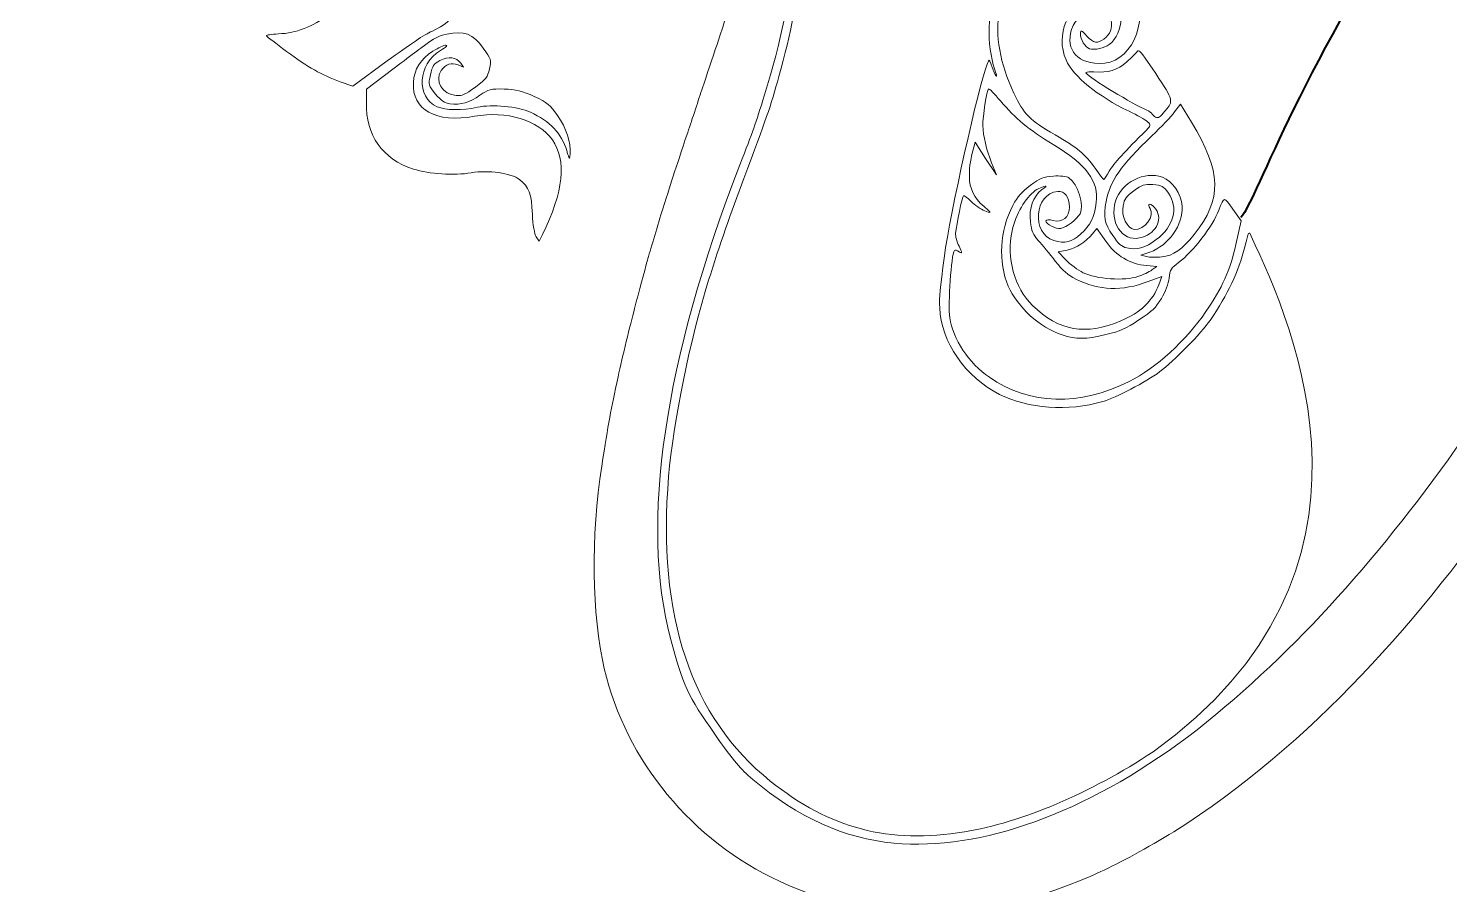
# Model space of a CAD drawing. Header units: centimetres. Extents: x -23.9 to 25.8, y -49.2 to 14.5.
# Drawn here: x -22.926 to -19.348, y -3.479 to -1.323 of the extents above; entities that cross this region are included whole.
import ezdxf

# ---------------------------------------------------------------- set-up
doc = ezdxf.new("R2010")
doc.units = ezdxf.units.CM
doc.header["$MEASUREMENT"] = 0
doc.layers.add('layer 1', color=7, linetype='Continuous')

msp = doc.modelspace()

# ---------------------------------------------------------------- linework, layer by layer
at = {"layer": 'layer 1', "color": 5, "lineweight": 40}
msp.add_open_spline([(-14.89286, 7.54189), (-15.31055, 5.78074), (-18.18488, 0.93887), (-19.41202, -0.97152), (-19.41202, -0.97152), (-19.70966, -1.38864), (-19.83246, -1.75078), (-19.87296, -1.79944)], degree=3, knots=[0, 0, 0, 0, 0.3333333, 0.3333333, 0.3333333, 0.3333333, 1, 1, 1, 1], dxfattribs=at)
at = {"layer": 'layer 1', "color": 5, "lineweight": 20}
for points, knots in [([(-21.38881, -0.71878), (-21.39128, -0.7207), (-21.4055, -0.74015), (-21.42035, -0.76205), (-21.42035, -0.76205), (-21.42035, -0.76205), (-21.44737, -0.80186), (-21.44737, -0.80186), (-21.44737, -0.80186), (-21.44737, -0.80186), (-21.41911, -0.79994), (-21.41911, -0.79994), (-21.41911, -0.79994), (-21.34609, -0.79513), (-21.24936, -0.84527), (-21.20152, -0.91267), (-21.20152, -0.91267), (-21.17354, -0.95234), (-21.15425, -1.00625), (-21.14709, -1.0652), (-21.14709, -1.0652), (-21.13675, -1.15108), (-21.15054, -1.24297), (-21.19231, -1.36425), (-21.19231, -1.36425), (-21.20304, -1.39567), (-21.21958, -1.44447), (-21.22882, -1.47283), (-21.22882, -1.47283), (-21.23817, -1.5011), (-21.255, -1.55167), (-21.26615, -1.58515), (-21.26615, -1.58515), (-21.29977, -1.68573), (-21.30707, -1.70821), (-21.33342, -1.79297), (-21.33342, -1.79297), (-21.34732, -1.83759), (-21.36316, -1.8912), (-21.36881, -1.91216), (-21.36881, -1.91216), (-21.37434, -1.93309), (-21.38839, -1.98548), (-21.39982, -2.02845), (-21.39982, -2.02845), (-21.41139, -2.07159), (-21.43001, -2.14905), (-21.4413, -2.20057), (-21.4413, -2.20057), (-21.45979, -2.28463), (-21.46529, -2.31454), (-21.48265, -2.42549), (-21.48265, -2.42549), (-21.51006, -2.59939), (-21.50745, -2.80098), (-21.47605, -2.93454), (-21.47605, -2.93454), (-21.42119, -3.16783), (-21.25567, -3.36835), (-21.03328, -3.47101), (-21.03328, -3.47101), (-20.78577, -3.58508), (-20.5117, -3.5767), (-20.22574, -3.44604), (-20.22574, -3.44604), (-20.1815, -3.42579), (-20.10572, -3.38446), (-20.04204, -3.3456), (-20.04204, -3.3456), (-19.34393, -2.90297), (-18.93425, -2.07035), (-18.6261, -1.55056), (-18.6261, -1.55056), (-17.38877, 0.53605), (-15.18997, 4.35184), (-15.20747, 4.36012), (-15.20747, 4.36012), (-15.20169, 4.42752), (-15.23464, 4.48139), (-15.27129, 4.56723), (-15.27129, 4.56723), (-15.27281, 4.57208), (-17.5128, 0.66782), (-18.73017, -1.40298), (-18.73017, -1.40298), (-19.14454, -2.13748), (-19.49619, -2.71279), (-20.00719, -3.10733), (-20.00719, -3.10733), (-20.2675, -3.30041), (-20.52588, -3.39355), (-20.74732, -3.37413), (-20.74732, -3.37413), (-20.86984, -3.36337), (-20.99028, -3.30895), (-21.10232, -3.21386), (-21.10232, -3.21386), (-21.13414, -3.18671), (-21.14779, -3.17059), (-21.19796, -3.09976), (-21.19796, -3.09976), (-21.26491, -3.00523), (-21.27899, -2.97478), (-21.30943, -2.85916), (-21.30943, -2.85916), (-21.38592, -2.56907), (-21.3257, -2.15774), (-21.1347, -1.66699), (-21.1347, -1.66699), (-21.10122, -1.58088), (-21.09597, -1.56614), (-21.07254, -1.4909), (-21.07254, -1.4909), (-20.9871, -1.21568), (-20.98117, -1.0367), (-21.05272, -0.89504), (-21.05272, -0.89504), (-21.09403, -0.8129), (-21.17591, -0.75266), (-21.27539, -0.73089), (-21.27539, -0.73089), (-21.31617, -0.72194), (-21.38355, -0.71477), (-21.38881, -0.71878)], [0, 0, 0, 0, 0.03125, 0.03125, 0.03125, 0.03125, 0.0625, 0.0625, 0.0625, 0.0625, 0.09375, 0.09375, 0.09375, 0.09375, 0.125, 0.125, 0.125, 0.125, 0.15625, 0.15625, 0.15625, 0.15625, 0.1875, 0.1875, 0.1875, 0.1875, 0.21875, 0.21875, 0.21875, 0.21875, 0.25, 0.25, 0.25, 0.25, 0.28125, 0.28125, 0.28125, 0.28125, 0.3125, 0.3125, 0.3125, 0.3125, 0.34375, 0.34375, 0.34375, 0.34375, 0.375, 0.375, 0.375, 0.375, 0.40625, 0.40625, 0.40625, 0.40625, 0.4375, 0.4375, 0.4375, 0.4375, 0.46875, 0.46875, 0.46875, 0.46875, 0.5, 0.5, 0.5, 0.5, 0.53125, 0.53125, 0.53125, 0.53125, 0.5625, 0.5625, 0.5625, 0.5625, 0.59375, 0.59375, 0.59375, 0.59375, 0.625, 0.625, 0.625, 0.625, 0.65625, 0.65625, 0.65625, 0.65625, 0.6875, 0.6875, 0.6875, 0.6875, 0.71875, 0.71875, 0.71875, 0.71875, 0.75, 0.75, 0.75, 0.75, 0.78125, 0.78125, 0.78125, 0.78125, 0.8125, 0.8125, 0.8125, 0.8125, 0.84375, 0.84375, 0.84375, 0.84375, 0.875, 0.875, 0.875, 0.875, 0.90625, 0.90625, 0.90625, 0.90625, 0.9375, 0.9375, 0.9375, 0.9375, 1, 1, 1, 1]), ([(-21.36179, -0.23359), (-21.36302, -0.23604), (-21.36055, -0.24583), (-21.35642, -0.25505), (-21.35642, -0.25505), (-21.33519, -0.30247), (-21.31741, -0.39302), (-21.31741, -0.45352), (-21.31741, -0.45352), (-21.31741, -0.52297), (-21.34249, -0.62974), (-21.37103, -0.68102), (-21.37103, -0.68102), (-21.37763, -0.693), (-21.37681, -0.69327), (-21.32499, -0.70004), (-21.32499, -0.70004), (-21.24286, -0.71077), (-21.18928, -0.73035), (-21.12602, -0.77265), (-21.12602, -0.77265), (-21.10038, -0.78988), (-21.09089, -0.80021), (-21.05737, -0.84776), (-21.05737, -0.84776), (-21.0228, -0.89682), (-21.01716, -0.90772), (-21.00612, -0.94642), (-21.00612, -0.94642), (-20.96671, -1.08519), (-20.97511, -1.22436), (-21.03631, -1.44403), (-21.03631, -1.44403), (-21.05737, -1.51984), (-21.06884, -1.55292), (-21.12475, -1.70077), (-21.12475, -1.70077), (-21.15728, -1.78702), (-21.18554, -1.86875), (-21.21337, -1.95735), (-21.21337, -1.95735), (-21.26008, -2.10578), (-21.30294, -2.31606), (-21.31413, -2.45096), (-21.31413, -2.45096), (-21.34334, -2.80236), (-21.25775, -3.05827), (-21.05808, -3.218), (-21.05808, -3.218), (-20.90801, -3.33803), (-20.75959, -3.37689), (-20.56941, -3.346), (-20.56941, -3.346), (-20.42664, -3.32285), (-20.25039, -3.24802), (-20.0944, -3.14441), (-20.0944, -3.14441), (-19.46299, -2.69297), (-19.74024, -2.07435), (-19.84745, -1.84614), (-19.84745, -1.84614), (-19.85313, -1.83278), (-19.85352, -1.83362), (-19.86357, -1.8733), (-19.86357, -1.8733), (-19.87959, -1.93696), (-19.90563, -1.99208), (-19.95067, -2.05823), (-19.95067, -2.05823), (-19.97163, -2.08909), (-20.04356, -2.16241), (-20.07704, -2.18735), (-20.07704, -2.18735), (-20.11302, -2.21396), (-20.18799, -2.25323), (-20.22076, -2.26272), (-20.22076, -2.26272), (-20.30814, -2.28782), (-20.40943, -2.28079), (-20.48094, -2.24469), (-20.48094, -2.24469), (-20.56652, -2.20155), (-20.6284, -2.11197), (-20.63143, -2.02694), (-20.63143, -2.02694), (-20.63252, -1.99719), (-20.63115, -1.98259), (-20.61986, -1.89591), (-20.61986, -1.89591), (-20.60663, -1.79543), (-20.53276, -1.46472), (-20.51209, -1.41358), (-20.51209, -1.41358), (-20.50686, -1.40049), (-20.50658, -1.40049), (-20.50298, -1.41193), (-20.50298, -1.41193), (-20.50094, -1.41842), (-20.49582, -1.43053), (-20.49169, -1.43908), (-20.49169, -1.43908), (-20.48714, -1.44803), (-20.48757, -1.44336), (-20.49279, -1.42778), (-20.49279, -1.42778), (-20.51431, -1.36095), (-20.51113, -1.28268), (-20.48386, -1.20565), (-20.48386, -1.20565), (-20.47226, -1.17325), (-20.4724, -1.16787), (-20.48524, -1.09347), (-20.48524, -1.09347), (-20.50824, -0.96102), (-20.54489, -0.85025), (-20.59629, -0.75764), (-20.59629, -0.75764), (-20.64342, -0.67315), (-20.73684, -0.55067), (-20.78633, -0.50891), (-20.78633, -0.50891), (-20.87894, -0.43064), (-20.9441, -0.38572), (-21.02266, -0.34601), (-21.02266, -0.34601), (-21.03935, -0.3376), (-21.05339, -0.33003), (-21.05381, -0.32949), (-21.05381, -0.32949), (-21.05684, -0.32521), (-21.18127, -0.27713), (-21.21902, -0.26569), (-21.21902, -0.26569), (-21.2907, -0.24378), (-21.3596, -0.22834), (-21.36193, -0.23359), (-21.36193, -0.23359), (-21.36193, -0.23359), (-21.36179, -0.23359), (-21.36179, -0.23359)], [0, 0, 0, 0, 0.0277778, 0.0277778, 0.0277778, 0.0277778, 0.0555556, 0.0555556, 0.0555556, 0.0555556, 0.0833333, 0.0833333, 0.0833333, 0.0833333, 0.1111111, 0.1111111, 0.1111111, 0.1111111, 0.1388889, 0.1388889, 0.1388889, 0.1388889, 0.1666667, 0.1666667, 0.1666667, 0.1666667, 0.1944444, 0.1944444, 0.1944444, 0.1944444, 0.2222222, 0.2222222, 0.2222222, 0.2222222, 0.25, 0.25, 0.25, 0.25, 0.2777778, 0.2777778, 0.2777778, 0.2777778, 0.3055556, 0.3055556, 0.3055556, 0.3055556, 0.3333333, 0.3333333, 0.3333333, 0.3333333, 0.3611111, 0.3611111, 0.3611111, 0.3611111, 0.3888889, 0.3888889, 0.3888889, 0.3888889, 0.4166667, 0.4166667, 0.4166667, 0.4166667, 0.4444444, 0.4444444, 0.4444444, 0.4444444, 0.4722222, 0.4722222, 0.4722222, 0.4722222, 0.5, 0.5, 0.5, 0.5, 0.5277778, 0.5277778, 0.5277778, 0.5277778, 0.5555556, 0.5555556, 0.5555556, 0.5555556, 0.5833333, 0.5833333, 0.5833333, 0.5833333, 0.6111111, 0.6111111, 0.6111111, 0.6111111, 0.6388889, 0.6388889, 0.6388889, 0.6388889, 0.6666667, 0.6666667, 0.6666667, 0.6666667, 0.6944444, 0.6944444, 0.6944444, 0.6944444, 0.7222222, 0.7222222, 0.7222222, 0.7222222, 0.75, 0.75, 0.75, 0.75, 0.7777778, 0.7777778, 0.7777778, 0.7777778, 0.8055556, 0.8055556, 0.8055556, 0.8055556, 0.8333333, 0.8333333, 0.8333333, 0.8333333, 0.8611111, 0.8611111, 0.8611111, 0.8611111, 0.8888889, 0.8888889, 0.8888889, 0.8888889, 0.9166667, 0.9166667, 0.9166667, 0.9166667, 0.9444444, 0.9444444, 0.9444444, 0.9444444, 1, 1, 1, 1]), ([(-22.78408, -0.54074), (-22.83216, -0.57711), (-22.87778, -0.62671), (-22.88508, -0.65622), (-22.88508, -0.65622), (-22.89016, -0.67662), (-22.90685, -0.70471), (-22.91912, -0.71383), (-22.91912, -0.71383), (-22.92325, -0.717), (-22.92614, -0.72389), (-22.92533, -0.72897), (-22.92533, -0.72897), (-22.92339, -0.7418), (-22.83823, -0.86899), (-22.81562, -0.89295), (-22.81562, -0.89295), (-22.81562, -0.89295), (-22.79745, -0.91213), (-22.79745, -0.91213), (-22.79745, -0.91213), (-22.79745, -0.91213), (-22.78697, -0.87162), (-22.78697, -0.87162), (-22.78697, -0.87162), (-22.76849, -0.80105), (-22.72605, -0.74509), (-22.66061, -0.70515), (-22.66061, -0.70515), (-22.58578, -0.65952), (-22.51865, -0.66629), (-22.43003, -0.72884), (-22.43003, -0.72884), (-22.31238, -0.81165), (-22.25781, -0.81468), (-22.13197, -0.74509), (-22.13197, -0.74509), (-22.10551, -0.73049), (-22.06995, -0.71077), (-22.05274, -0.70128), (-22.05274, -0.70128), (-22.03566, -0.69176), (-22.00864, -0.67702), (-21.9928, -0.66847), (-21.9928, -0.66847), (-21.96013, -0.65111), (-21.95586, -0.6434), (-21.95999, -0.61144), (-21.95999, -0.61144), (-21.96317, -0.58633), (-21.96786, -0.58152), (-21.99266, -0.57738), (-21.99266, -0.57738), (-22.00465, -0.57533), (-22.01855, -0.57092), (-22.02353, -0.56732), (-22.02353, -0.56732), (-22.04007, -0.55561), (-22.04543, -0.52267), (-22.03609, -0.49003), (-22.03609, -0.49003), (-22.02628, -0.45544), (-22.01993, -0.45473), (-22.01665, -0.48781), (-22.01665, -0.48781), (-22.01541, -0.50023), (-22.01319, -0.51207), (-22.01181, -0.51399), (-22.01181, -0.51399), (-22.0103, -0.51607), (-21.99679, -0.52008), (-21.98176, -0.52297), (-21.98176, -0.52297), (-21.93452, -0.53192), (-21.91191, -0.54942), (-21.90266, -0.58442), (-21.90266, -0.58442), (-21.89564, -0.611), (-21.89854, -0.61295), (-21.91177, -0.59061), (-21.91177, -0.59061), (-21.92775, -0.56376), (-21.94539, -0.55258), (-21.98303, -0.54528), (-21.98303, -0.54528), (-22.00659, -0.5406), (-22.01263, -0.54114), (-22.0085, -0.54693), (-22.0085, -0.54693), (-22.00546, -0.55134), (-21.99816, -0.5548), (-21.99252, -0.5548), (-21.99252, -0.5548), (-21.97763, -0.55494), (-21.95519, -0.56567), (-21.94761, -0.57644), (-21.94761, -0.57644), (-21.94154, -0.58482), (-21.93561, -0.62533), (-21.93893, -0.63472), (-21.93893, -0.63472), (-21.9451, -0.65249), (-21.94443, -0.68459), (-21.93755, -0.69425), (-21.93755, -0.69425), (-21.92831, -0.70734), (-21.90489, -0.71148), (-21.89233, -0.70226), (-21.89233, -0.70226), (-21.87208, -0.68722), (-21.87995, -0.65471), (-21.90199, -0.66188), (-21.90199, -0.66188), (-21.91812, -0.66709), (-21.92609, -0.68227), (-21.9184, -0.693), (-21.9184, -0.693), (-21.91399, -0.6992), (-21.91452, -0.70128), (-21.92044, -0.70071), (-21.92044, -0.70071), (-21.93477, -0.69936), (-21.93808, -0.67648), (-21.92679, -0.6573), (-21.92679, -0.6573), (-21.9166, -0.64038), (-21.91536, -0.63953), (-21.8984, -0.63859), (-21.8984, -0.63859), (-21.87416, -0.63735), (-21.85515, -0.65333), (-21.85059, -0.67894), (-21.85059, -0.67894), (-21.84481, -0.71037), (-21.85567, -0.72292), (-21.94937, -0.79264), (-21.94937, -0.79264), (-22.1029, -0.90701), (-22.13031, -0.9554), (-22.09863, -1.05639), (-22.09863, -1.05639), (-22.08431, -1.10228), (-22.08237, -1.14364), (-22.09257, -1.18415), (-22.09257, -1.18415), (-22.10428, -1.23099), (-22.1186, -1.25098), (-22.16615, -1.28598), (-22.16615, -1.28598), (-22.21233, -1.32003), (-22.25103, -1.33517), (-22.29612, -1.33709), (-22.29612, -1.33709), (-22.31443, -1.33793), (-22.32822, -1.34015), (-22.32684, -1.34207), (-22.32684, -1.34207), (-22.32547, -1.34399), (-22.30271, -1.36162), (-22.2764, -1.3812), (-22.2764, -1.3812), (-22.22239, -1.42118), (-22.18806, -1.44046), (-22.14121, -1.45742), (-22.14121, -1.45742), (-22.14121, -1.45742), (-22.10911, -1.469), (-22.10911, -1.469), (-22.10911, -1.469), (-22.10911, -1.469), (-22.02272, -1.40533), (-22.02272, -1.40533), (-22.02272, -1.40533), (-21.96606, -1.36371), (-21.92747, -1.33807), (-21.91067, -1.33076), (-21.91067, -1.33076), (-21.8459, -1.30294), (-21.83158, -1.26269), (-21.86146, -1.1927), (-21.86146, -1.1927), (-21.86961, -1.17352), (-21.87705, -1.1505), (-21.87786, -1.14155), (-21.87786, -1.14155), (-21.87995, -1.11978), (-21.86326, -1.08051), (-21.83638, -1.04373), (-21.83638, -1.04373), (-21.81655, -1.01644), (-21.80745, -1.00857), (-21.73125, -0.95251), (-21.73125, -0.95251), (-21.66373, -0.90274), (-21.63836, -0.88649), (-21.59811, -0.8669), (-21.59811, -0.8669), (-21.5707, -0.85368), (-21.54495, -0.84032), (-21.54068, -0.83716), (-21.54068, -0.83716), (-21.52495, -0.82572), (-21.48886, -0.73258), (-21.47563, -0.66918), (-21.47563, -0.66918), (-21.46197, -0.6044), (-21.4613, -0.55713), (-21.47302, -0.50049), (-21.47302, -0.50049), (-21.4781, -0.47543), (-21.48473, -0.46261), (-21.51366, -0.42125), (-21.51366, -0.42125), (-21.55927, -0.35594), (-21.58188, -0.33995), (-21.65297, -0.32286), (-21.65297, -0.32286), (-21.66909, -0.31902), (-21.7303, -0.32232), (-21.75923, -0.32865), (-21.75923, -0.32865), (-21.7854, -0.33443), (-21.87592, -0.37067), (-21.92044, -0.39315), (-21.92044, -0.39315), (-21.93671, -0.40126), (-21.9589, -0.41243), (-21.9698, -0.41782), (-21.9698, -0.41782), (-21.98066, -0.4232), (-22.01442, -0.44137), (-22.04476, -0.4582), (-22.04476, -0.4582), (-22.20806, -0.54902), (-22.31979, -0.56625), (-22.47237, -0.52405), (-22.47237, -0.52405), (-22.62268, -0.48259), (-22.66251, -0.47913), (-22.7204, -0.50258), (-22.7204, -0.50258), (-22.73998, -0.51042), (-22.76228, -0.52418), (-22.78408, -0.54074)], [0, 0, 0, 0, 0.016129, 0.016129, 0.016129, 0.016129, 0.0322581, 0.0322581, 0.0322581, 0.0322581, 0.0483871, 0.0483871, 0.0483871, 0.0483871, 0.0645161, 0.0645161, 0.0645161, 0.0645161, 0.0806452, 0.0806452, 0.0806452, 0.0806452, 0.0967742, 0.0967742, 0.0967742, 0.0967742, 0.1129032, 0.1129032, 0.1129032, 0.1129032, 0.1290323, 0.1290323, 0.1290323, 0.1290323, 0.1451613, 0.1451613, 0.1451613, 0.1451613, 0.1612903, 0.1612903, 0.1612903, 0.1612903, 0.1774194, 0.1774194, 0.1774194, 0.1774194, 0.1935484, 0.1935484, 0.1935484, 0.1935484, 0.2096774, 0.2096774, 0.2096774, 0.2096774, 0.2258065, 0.2258065, 0.2258065, 0.2258065, 0.2419355, 0.2419355, 0.2419355, 0.2419355, 0.2580645, 0.2580645, 0.2580645, 0.2580645, 0.2741935, 0.2741935, 0.2741935, 0.2741935, 0.2903226, 0.2903226, 0.2903226, 0.2903226, 0.3064516, 0.3064516, 0.3064516, 0.3064516, 0.3225806, 0.3225806, 0.3225806, 0.3225806, 0.3387097, 0.3387097, 0.3387097, 0.3387097, 0.3548387, 0.3548387, 0.3548387, 0.3548387, 0.3709677, 0.3709677, 0.3709677, 0.3709677, 0.3870968, 0.3870968, 0.3870968, 0.3870968, 0.4032258, 0.4032258, 0.4032258, 0.4032258, 0.4193548, 0.4193548, 0.4193548, 0.4193548, 0.4354839, 0.4354839, 0.4354839, 0.4354839, 0.4516129, 0.4516129, 0.4516129, 0.4516129, 0.4677419, 0.4677419, 0.4677419, 0.4677419, 0.483871, 0.483871, 0.483871, 0.483871, 0.5, 0.5, 0.5, 0.5, 0.516129, 0.516129, 0.516129, 0.516129, 0.5322581, 0.5322581, 0.5322581, 0.5322581, 0.5483871, 0.5483871, 0.5483871, 0.5483871, 0.5645161, 0.5645161, 0.5645161, 0.5645161, 0.5806452, 0.5806452, 0.5806452, 0.5806452, 0.5967742, 0.5967742, 0.5967742, 0.5967742, 0.6129032, 0.6129032, 0.6129032, 0.6129032, 0.6290323, 0.6290323, 0.6290323, 0.6290323, 0.6451613, 0.6451613, 0.6451613, 0.6451613, 0.6612903, 0.6612903, 0.6612903, 0.6612903, 0.6774194, 0.6774194, 0.6774194, 0.6774194, 0.6935484, 0.6935484, 0.6935484, 0.6935484, 0.7096774, 0.7096774, 0.7096774, 0.7096774, 0.7258065, 0.7258065, 0.7258065, 0.7258065, 0.7419355, 0.7419355, 0.7419355, 0.7419355, 0.7580645, 0.7580645, 0.7580645, 0.7580645, 0.7741935, 0.7741935, 0.7741935, 0.7741935, 0.7903226, 0.7903226, 0.7903226, 0.7903226, 0.8064516, 0.8064516, 0.8064516, 0.8064516, 0.8225806, 0.8225806, 0.8225806, 0.8225806, 0.8387097, 0.8387097, 0.8387097, 0.8387097, 0.8548387, 0.8548387, 0.8548387, 0.8548387, 0.8709677, 0.8709677, 0.8709677, 0.8709677, 0.8870968, 0.8870968, 0.8870968, 0.8870968, 0.9032258, 0.9032258, 0.9032258, 0.9032258, 0.9193548, 0.9193548, 0.9193548, 0.9193548, 0.9354839, 0.9354839, 0.9354839, 0.9354839, 0.9516129, 0.9516129, 0.9516129, 0.9516129, 0.9677419, 0.9677419, 0.9677419, 0.9677419, 1, 1, 1, 1]), ([(-20.32014, -0.86499), (-20.32137, -0.86347), (-20.38738, -1.01685), (-20.4199, -1.09663), (-20.4199, -1.09663), (-20.45134, -1.17396), (-20.47462, -1.24311), (-20.4815, -1.28019), (-20.4815, -1.28019), (-20.49268, -1.33931), (-20.47984, -1.41139), (-20.4447, -1.48663), (-20.4447, -1.48663), (-20.42033, -1.53899), (-20.40421, -1.55524), (-20.34081, -1.59148), (-20.34081, -1.59148), (-20.28458, -1.62375), (-20.26585, -1.6393), (-20.24034, -1.67527), (-20.24034, -1.67527), (-20.22877, -1.69152), (-20.21872, -1.70448), (-20.21801, -1.70394), (-20.21801, -1.70394), (-20.21734, -1.70326), (-20.21113, -1.69361), (-20.20453, -1.6823), (-20.20453, -1.6823), (-20.1942, -1.6648), (-20.16456, -1.63213), (-20.11066, -1.5791), (-20.11066, -1.5791), (-20.09994, -1.56846), (-20.09965, -1.56601), (-20.10805, -1.5584), (-20.10805, -1.5584), (-20.11331, -1.55359), (-20.13437, -1.54161), (-20.1549, -1.53182), (-20.1549, -1.53182), (-20.23332, -1.49433), (-20.29573, -1.44336), (-20.31326, -1.40271), (-20.31326, -1.40271), (-20.34095, -1.33847), (-20.30952, -1.26585), (-20.24641, -1.24755), (-20.24641, -1.24755), (-20.2136, -1.23803), (-20.17875, -1.26394), (-20.17543, -1.30004), (-20.17543, -1.30004), (-20.17352, -1.32016), (-20.18799, -1.35173), (-20.20464, -1.36411), (-20.20464, -1.36411), (-20.21678, -1.37306), (-20.24158, -1.37831), (-20.25466, -1.37444), (-20.25466, -1.37444), (-20.26475, -1.37155), (-20.27809, -1.34964), (-20.27728, -1.33709), (-20.27728, -1.33709), (-20.27661, -1.32662), (-20.27495, -1.3272), (-20.26073, -1.34247), (-20.26073, -1.34247), (-20.24422, -1.36054), (-20.23484, -1.36219), (-20.21815, -1.35005), (-20.21815, -1.35005), (-20.20231, -1.33847), (-20.1961, -1.32262), (-20.19956, -1.30307), (-20.19956, -1.30307), (-20.20411, -1.27867), (-20.21155, -1.26945), (-20.22849, -1.26781), (-20.22849, -1.26781), (-20.24736, -1.26599), (-20.28581, -1.29368), (-20.29562, -1.31616), (-20.29562, -1.31616), (-20.31876, -1.36949), (-20.29107, -1.41014), (-20.23043, -1.41193), (-20.23043, -1.41193), (-20.15133, -1.41428), (-20.10364, -1.31327), (-20.13948, -1.21955), (-20.13948, -1.21955), (-20.14802, -1.19738), (-20.17144, -1.15767), (-20.2117, -1.09761), (-20.2117, -1.09761), (-20.27396, -1.00416), (-20.30292, -0.94601), (-20.31393, -0.89187), (-20.31393, -0.89187), (-20.31668, -0.87794), (-20.31957, -0.86583), (-20.32014, -0.86499)], [0, 0, 0, 0, 0.037037, 0.037037, 0.037037, 0.037037, 0.0740741, 0.0740741, 0.0740741, 0.0740741, 0.1111111, 0.1111111, 0.1111111, 0.1111111, 0.1481481, 0.1481481, 0.1481481, 0.1481481, 0.1851852, 0.1851852, 0.1851852, 0.1851852, 0.2222222, 0.2222222, 0.2222222, 0.2222222, 0.2592593, 0.2592593, 0.2592593, 0.2592593, 0.2962963, 0.2962963, 0.2962963, 0.2962963, 0.3333333, 0.3333333, 0.3333333, 0.3333333, 0.3703704, 0.3703704, 0.3703704, 0.3703704, 0.4074074, 0.4074074, 0.4074074, 0.4074074, 0.4444444, 0.4444444, 0.4444444, 0.4444444, 0.4814815, 0.4814815, 0.4814815, 0.4814815, 0.5185185, 0.5185185, 0.5185185, 0.5185185, 0.5555556, 0.5555556, 0.5555556, 0.5555556, 0.5925926, 0.5925926, 0.5925926, 0.5925926, 0.6296296, 0.6296296, 0.6296296, 0.6296296, 0.6666667, 0.6666667, 0.6666667, 0.6666667, 0.7037037, 0.7037037, 0.7037037, 0.7037037, 0.7407407, 0.7407407, 0.7407407, 0.7407407, 0.7777778, 0.7777778, 0.7777778, 0.7777778, 0.8148148, 0.8148148, 0.8148148, 0.8148148, 0.8518519, 0.8518519, 0.8518519, 0.8518519, 0.8888889, 0.8888889, 0.8888889, 0.8888889, 0.9259259, 0.9259259, 0.9259259, 0.9259259, 1, 1, 1, 1]), ([(-21.93822, -1.37293), (-21.95089, -1.38218), (-21.96691, -1.39429), (-21.98797, -1.41041), (-21.98797, -1.41041), (-21.98797, -1.41041), (-22.0745, -1.47616), (-22.0745, -1.47616), (-22.0745, -1.47616), (-22.0745, -1.47616), (-22.07507, -1.50964), (-22.07507, -1.50964), (-22.07507, -1.50964), (-22.07658, -1.59286), (-22.03467, -1.65212), (-21.95643, -1.67749), (-21.95643, -1.67749), (-21.91741, -1.69014), (-21.85444, -1.69428), (-21.81158, -1.68684), (-21.81158, -1.68684), (-21.76833, -1.67941), (-21.711, -1.68742), (-21.68948, -1.70394), (-21.68948, -1.70394), (-21.66525, -1.72268), (-21.65918, -1.73907), (-21.65724, -1.79146), (-21.65724, -1.79146), (-21.65614, -1.81653), (-21.65188, -1.842), (-21.64761, -1.84809), (-21.64761, -1.84809), (-21.64761, -1.84809), (-21.63974, -1.85923), (-21.63974, -1.85923), (-21.63974, -1.85923), (-21.63974, -1.85923), (-21.63148, -1.84244), (-21.63148, -1.84244), (-21.63148, -1.84244), (-21.57871, -1.73479), (-21.57042, -1.65528), (-21.60693, -1.6039), (-21.60693, -1.6039), (-21.64221, -1.55413), (-21.72257, -1.52977), (-21.80262, -1.54451), (-21.80262, -1.54451), (-21.89977, -1.56241), (-21.96112, -1.52839), (-21.95682, -1.4592), (-21.95682, -1.4592), (-21.95477, -1.42572), (-21.93907, -1.40062), (-21.9075, -1.38067), (-21.9075, -1.38067), (-21.89385, -1.37198), (-21.87924, -1.36522), (-21.87511, -1.36562), (-21.87511, -1.36562), (-21.86989, -1.36603), (-21.87402, -1.37017), (-21.88877, -1.37898), (-21.88877, -1.37898), (-21.94609, -1.41331), (-21.95078, -1.49656), (-21.89674, -1.52065), (-21.89674, -1.52065), (-21.87635, -1.52977), (-21.83405, -1.53031), (-21.79574, -1.52189), (-21.79574, -1.52189), (-21.75866, -1.51378), (-21.69446, -1.51971), (-21.66207, -1.53444), (-21.66207, -1.53444), (-21.61342, -1.55649), (-21.58379, -1.58791), (-21.5707, -1.63105), (-21.5707, -1.63105), (-21.56368, -1.65447), (-21.5634, -1.65474), (-21.56216, -1.63987), (-21.56216, -1.63987), (-21.55969, -1.61093), (-21.57179, -1.57331), (-21.59384, -1.54229), (-21.59384, -1.54229), (-21.61261, -1.5157), (-21.61893, -1.51059), (-21.65283, -1.4946), (-21.65283, -1.4946), (-21.6808, -1.48151), (-21.70081, -1.47657), (-21.72836, -1.476), (-21.72836, -1.476), (-21.76212, -1.47519), (-21.76804, -1.47684), (-21.78925, -1.49171), (-21.78925, -1.49171), (-21.81546, -1.51018), (-21.83775, -1.51651), (-21.86464, -1.51294), (-21.86464, -1.51294), (-21.87843, -1.51116), (-21.88697, -1.50537), (-21.90115, -1.48855), (-21.90115, -1.48855), (-21.91893, -1.46718), (-21.91935, -1.46566), (-21.91385, -1.44033), (-21.91385, -1.44033), (-21.90859, -1.41691), (-21.90612, -1.41304), (-21.89, -1.40436), (-21.89, -1.40436), (-21.86919, -1.39305), (-21.84784, -1.39567), (-21.83765, -1.41055), (-21.83765, -1.41055), (-21.83765, -1.41055), (-21.83045, -1.42118), (-21.83045, -1.42118), (-21.83045, -1.42118), (-21.83045, -1.42118), (-21.84424, -1.41522), (-21.84424, -1.41522), (-21.84424, -1.41522), (-21.86118, -1.40823), (-21.87497, -1.41277), (-21.88654, -1.42942), (-21.88654, -1.42942), (-21.90461, -1.4552), (-21.88351, -1.4902), (-21.84894, -1.49228), (-21.84894, -1.49228), (-21.83349, -1.49336), (-21.82661, -1.4902), (-21.80071, -1.47105), (-21.80071, -1.47105), (-21.77245, -1.45012), (-21.77023, -1.44706), (-21.76529, -1.42515), (-21.76529, -1.42515), (-21.76032, -1.40284), (-21.76117, -1.40035), (-21.78085, -1.37293), (-21.78085, -1.37293), (-21.80664, -1.33682), (-21.82936, -1.32814), (-21.8725, -1.33793), (-21.8725, -1.33793), (-21.89385, -1.34288), (-21.90048, -1.34496), (-21.93822, -1.37279), (-21.93822, -1.37279), (-21.93822, -1.37279), (-21.93822, -1.37293), (-21.93822, -1.37293)], [0, 0, 0, 0, 0.0243902, 0.0243902, 0.0243902, 0.0243902, 0.0487805, 0.0487805, 0.0487805, 0.0487805, 0.0731707, 0.0731707, 0.0731707, 0.0731707, 0.097561, 0.097561, 0.097561, 0.097561, 0.1219512, 0.1219512, 0.1219512, 0.1219512, 0.1463415, 0.1463415, 0.1463415, 0.1463415, 0.1707317, 0.1707317, 0.1707317, 0.1707317, 0.195122, 0.195122, 0.195122, 0.195122, 0.2195122, 0.2195122, 0.2195122, 0.2195122, 0.2439024, 0.2439024, 0.2439024, 0.2439024, 0.2682927, 0.2682927, 0.2682927, 0.2682927, 0.2926829, 0.2926829, 0.2926829, 0.2926829, 0.3170732, 0.3170732, 0.3170732, 0.3170732, 0.3414634, 0.3414634, 0.3414634, 0.3414634, 0.3658537, 0.3658537, 0.3658537, 0.3658537, 0.3902439, 0.3902439, 0.3902439, 0.3902439, 0.4146341, 0.4146341, 0.4146341, 0.4146341, 0.4390244, 0.4390244, 0.4390244, 0.4390244, 0.4634146, 0.4634146, 0.4634146, 0.4634146, 0.4878049, 0.4878049, 0.4878049, 0.4878049, 0.5121951, 0.5121951, 0.5121951, 0.5121951, 0.5365854, 0.5365854, 0.5365854, 0.5365854, 0.5609756, 0.5609756, 0.5609756, 0.5609756, 0.5853659, 0.5853659, 0.5853659, 0.5853659, 0.6097561, 0.6097561, 0.6097561, 0.6097561, 0.6341463, 0.6341463, 0.6341463, 0.6341463, 0.6585366, 0.6585366, 0.6585366, 0.6585366, 0.6829268, 0.6829268, 0.6829268, 0.6829268, 0.7073171, 0.7073171, 0.7073171, 0.7073171, 0.7317073, 0.7317073, 0.7317073, 0.7317073, 0.7560976, 0.7560976, 0.7560976, 0.7560976, 0.7804878, 0.7804878, 0.7804878, 0.7804878, 0.804878, 0.804878, 0.804878, 0.804878, 0.8292683, 0.8292683, 0.8292683, 0.8292683, 0.8536585, 0.8536585, 0.8536585, 0.8536585, 0.8780488, 0.8780488, 0.8780488, 0.8780488, 0.902439, 0.902439, 0.902439, 0.902439, 0.9268293, 0.9268293, 0.9268293, 0.9268293, 0.9512195, 0.9512195, 0.9512195, 0.9512195, 1, 1, 1, 1]), ([(-20.26239, -1.4344), (-20.26324, -1.43481), (-20.26348, -1.43548), (-20.26295, -1.43605), (-20.26295, -1.43605), (-20.2548, -1.44749), (-20.14304, -1.51557), (-20.10985, -1.52906), (-20.10985, -1.52906), (-20.10487, -1.53115), (-20.09856, -1.53609), (-20.09581, -1.5401), (-20.09581, -1.5401), (-20.09288, -1.5441), (-20.08847, -1.54753), (-20.08586, -1.5478), (-20.08586, -1.5478), (-20.07912, -1.54834), (-20.07457, -1.54464), (-20.05901, -1.52506), (-20.05901, -1.52506), (-20.043, -1.5051), (-20.04427, -1.50137), (-20.09676, -1.42337), (-20.09676, -1.42337), (-20.12516, -1.38107), (-20.13038, -1.37528), (-20.13451, -1.38174), (-20.13451, -1.38174), (-20.13712, -1.38575), (-20.14872, -1.39732), (-20.1603, -1.40752), (-20.1603, -1.40752), (-20.18411, -1.42848), (-20.20686, -1.43548), (-20.24352, -1.43289), (-20.24352, -1.43289), (-20.2529, -1.43218), (-20.2602, -1.43289), (-20.26253, -1.43427), (-20.26253, -1.43427), (-20.26253, -1.43427), (-20.26239, -1.4344), (-20.26239, -1.4344)], [0, 0, 0, 0, 0.0833333, 0.0833333, 0.0833333, 0.0833333, 0.1666667, 0.1666667, 0.1666667, 0.1666667, 0.25, 0.25, 0.25, 0.25, 0.3333333, 0.3333333, 0.3333333, 0.3333333, 0.4166667, 0.4166667, 0.4166667, 0.4166667, 0.5, 0.5, 0.5, 0.5, 0.5833333, 0.5833333, 0.5833333, 0.5833333, 0.6666667, 0.6666667, 0.6666667, 0.6666667, 0.75, 0.75, 0.75, 0.75, 0.8333333, 0.8333333, 0.8333333, 0.8333333, 1, 1, 1, 1]), ([(-20.5088, -1.47559), (-20.51293, -1.47875), (-20.52341, -1.54713), (-20.52285, -1.56779), (-20.52285, -1.56779), (-20.52214, -1.59451), (-20.51403, -1.62924), (-20.50094, -1.66177), (-20.50094, -1.66177), (-20.50094, -1.66177), (-20.4888, -1.69182), (-20.4888, -1.69182), (-20.4888, -1.69182), (-20.4888, -1.69182), (-20.51582, -1.65087), (-20.51582, -1.65087), (-20.51582, -1.65087), (-20.51582, -1.65087), (-20.54267, -1.60982), (-20.54267, -1.60982), (-20.54267, -1.60982), (-20.54267, -1.60982), (-20.5511, -1.6437), (-20.5511, -1.6437), (-20.5511, -1.6437), (-20.55579, -1.66231), (-20.55812, -1.69085), (-20.55618, -1.7071), (-20.55618, -1.7071), (-20.55276, -1.73688), (-20.54119, -1.75492), (-20.5088, -1.78167), (-20.5088, -1.78167), (-20.50136, -1.78799), (-20.50327, -1.78799), (-20.51787, -1.78248), (-20.51787, -1.78248), (-20.52807, -1.7785), (-20.54366, -1.76787), (-20.55262, -1.75879), (-20.55262, -1.75879), (-20.56144, -1.7497), (-20.57012, -1.74334), (-20.57192, -1.74459), (-20.57192, -1.74459), (-20.57481, -1.74681), (-20.58927, -1.81582), (-20.5916, -1.83941), (-20.5916, -1.83941), (-20.59231, -1.84601), (-20.58829, -1.86061), (-20.58278, -1.87178), (-20.58278, -1.87178), (-20.57439, -1.88874), (-20.57439, -1.89106), (-20.58236, -1.88558), (-20.58236, -1.88558), (-20.58776, -1.88198), (-20.59312, -1.8806), (-20.59449, -1.88252), (-20.59449, -1.88252), (-20.60264, -1.89466), (-20.61104, -2.01621), (-20.60607, -2.05191), (-20.60607, -2.05191), (-20.59876, -2.10494), (-20.55812, -2.16615), (-20.50658, -2.20168), (-20.50658, -2.20168), (-20.40558, -2.2714), (-20.27851, -2.27527), (-20.1549, -2.21215), (-20.1549, -2.21215), (-20.08572, -2.17688), (-20.01269, -2.11059), (-19.96115, -2.03619), (-19.96115, -2.03619), (-19.92051, -1.97747), (-19.90012, -1.93171), (-19.88576, -1.86697), (-19.88576, -1.86697), (-19.88576, -1.86697), (-19.87268, -1.80771), (-19.87268, -1.80771), (-19.87268, -1.80771), (-19.87268, -1.80771), (-19.89363, -1.77807), (-19.89363, -1.77807), (-19.89363, -1.77807), (-19.91638, -1.74597), (-19.91526, -1.74597), (-19.92863, -1.78069), (-19.92863, -1.78069), (-19.94422, -1.82191), (-19.99273, -1.88487), (-20.02991, -1.91243), (-20.02991, -1.91243), (-20.04906, -1.92663), (-20.05143, -1.9305), (-20.05362, -1.95183), (-20.05362, -1.95183), (-20.05513, -1.96523), (-20.06367, -1.9874), (-20.07334, -2.00312), (-20.07334, -2.00312), (-20.08847, -2.02792), (-20.09454, -2.0337), (-20.12996, -2.05726), (-20.12996, -2.05726), (-20.16358, -2.07974), (-20.17628, -2.08525), (-20.21293, -2.09394), (-20.21293, -2.09394), (-20.26528, -2.10645), (-20.28775, -2.10659), (-20.32303, -2.09501), (-20.32303, -2.09501), (-20.37979, -2.07627), (-20.4356, -2.02556), (-20.45889, -1.97182), (-20.45889, -1.97182), (-20.48496, -1.91162), (-20.48041, -1.83127), (-20.4476, -1.76952), (-20.4476, -1.76952), (-20.43465, -1.74529), (-20.42654, -1.73604), (-20.40336, -1.71868), (-20.40336, -1.71868), (-20.37828, -1.70007), (-20.3714, -1.69731), (-20.34536, -1.69512), (-20.34536, -1.69512), (-20.3291, -1.69388), (-20.3116, -1.69566), (-20.30635, -1.69913), (-20.30635, -1.69913), (-20.2832, -1.71497), (-20.26652, -1.76871), (-20.27809, -1.79022), (-20.27809, -1.79022), (-20.28543, -1.80371), (-20.31227, -1.82397), (-20.32635, -1.82672), (-20.32635, -1.82672), (-20.33845, -1.82908), (-20.36575, -1.81542), (-20.36395, -1.80771), (-20.36395, -1.80771), (-20.36328, -1.80495), (-20.35556, -1.80455), (-20.34646, -1.80687), (-20.34646, -1.80687), (-20.32261, -1.81306), (-20.3043, -1.79819), (-20.30469, -1.77299), (-20.30469, -1.77299), (-20.30525, -1.74735), (-20.31654, -1.7322), (-20.33418, -1.73355), (-20.33418, -1.73355), (-20.39359, -1.73826), (-20.40156, -1.84008), (-20.34399, -1.85731), (-20.34399, -1.85731), (-20.31654, -1.86559), (-20.2989, -1.86118), (-20.27604, -1.84079), (-20.27604, -1.84079), (-20.25262, -1.81983), (-20.242, -1.79819), (-20.23717, -1.76141), (-20.23717, -1.76141), (-20.23029, -1.70888), (-20.26253, -1.66564), (-20.34575, -1.61547), (-20.34575, -1.61547), (-20.40819, -1.57772), (-20.44086, -1.55083), (-20.47847, -1.50591), (-20.47847, -1.50591), (-20.49335, -1.48801), (-20.50701, -1.47448), (-20.50866, -1.47573), (-20.50866, -1.47573), (-20.50866, -1.47573), (-20.5088, -1.47559), (-20.5088, -1.47559)], [0, 0, 0, 0, 0.0208333, 0.0208333, 0.0208333, 0.0208333, 0.0416667, 0.0416667, 0.0416667, 0.0416667, 0.0625, 0.0625, 0.0625, 0.0625, 0.0833333, 0.0833333, 0.0833333, 0.0833333, 0.1041667, 0.1041667, 0.1041667, 0.1041667, 0.125, 0.125, 0.125, 0.125, 0.1458333, 0.1458333, 0.1458333, 0.1458333, 0.1666667, 0.1666667, 0.1666667, 0.1666667, 0.1875, 0.1875, 0.1875, 0.1875, 0.2083333, 0.2083333, 0.2083333, 0.2083333, 0.2291667, 0.2291667, 0.2291667, 0.2291667, 0.25, 0.25, 0.25, 0.25, 0.2708333, 0.2708333, 0.2708333, 0.2708333, 0.2916667, 0.2916667, 0.2916667, 0.2916667, 0.3125, 0.3125, 0.3125, 0.3125, 0.3333333, 0.3333333, 0.3333333, 0.3333333, 0.3541667, 0.3541667, 0.3541667, 0.3541667, 0.375, 0.375, 0.375, 0.375, 0.3958333, 0.3958333, 0.3958333, 0.3958333, 0.4166667, 0.4166667, 0.4166667, 0.4166667, 0.4375, 0.4375, 0.4375, 0.4375, 0.4583333, 0.4583333, 0.4583333, 0.4583333, 0.4791667, 0.4791667, 0.4791667, 0.4791667, 0.5, 0.5, 0.5, 0.5, 0.5208333, 0.5208333, 0.5208333, 0.5208333, 0.5416667, 0.5416667, 0.5416667, 0.5416667, 0.5625, 0.5625, 0.5625, 0.5625, 0.5833333, 0.5833333, 0.5833333, 0.5833333, 0.6041667, 0.6041667, 0.6041667, 0.6041667, 0.625, 0.625, 0.625, 0.625, 0.6458333, 0.6458333, 0.6458333, 0.6458333, 0.6666667, 0.6666667, 0.6666667, 0.6666667, 0.6875, 0.6875, 0.6875, 0.6875, 0.7083333, 0.7083333, 0.7083333, 0.7083333, 0.7291667, 0.7291667, 0.7291667, 0.7291667, 0.75, 0.75, 0.75, 0.75, 0.7708333, 0.7708333, 0.7708333, 0.7708333, 0.7916667, 0.7916667, 0.7916667, 0.7916667, 0.8125, 0.8125, 0.8125, 0.8125, 0.8333333, 0.8333333, 0.8333333, 0.8333333, 0.8541667, 0.8541667, 0.8541667, 0.8541667, 0.875, 0.875, 0.875, 0.875, 0.8958333, 0.8958333, 0.8958333, 0.8958333, 0.9166667, 0.9166667, 0.9166667, 0.9166667, 0.9375, 0.9375, 0.9375, 0.9375, 0.9583333, 0.9583333, 0.9583333, 0.9583333, 1, 1, 1, 1]), ([(-20.0255, -1.51392), (-20.0255, -1.51392), (-20.0401, -1.5336), (-20.0401, -1.5336), (-20.0401, -1.5336), (-20.04811, -1.54451), (-20.07386, -1.57149), (-20.09704, -1.5937), (-20.09704, -1.5937), (-20.17599, -1.66867), (-20.20273, -1.70697), (-20.21251, -1.75932), (-20.21251, -1.75932), (-20.21981, -1.79792), (-20.21663, -1.81417), (-20.19596, -1.84436), (-20.19596, -1.84436), (-20.18122, -1.86599), (-20.17391, -1.87249), (-20.16068, -1.87592), (-20.16068, -1.87592), (-20.13673, -1.88198), (-20.11355, -1.87552), (-20.08614, -1.85496), (-20.08614, -1.85496), (-20.04204, -1.82191), (-20.02977, -1.7745), (-20.0557, -1.73782), (-20.0557, -1.73782), (-20.06808, -1.72046), (-20.07249, -1.71814), (-20.09468, -1.71662), (-20.09468, -1.71662), (-20.11645, -1.71511), (-20.12251, -1.71703), (-20.14266, -1.73203), (-20.14266, -1.73203), (-20.1622, -1.7465), (-20.16622, -1.75202), (-20.16964, -1.76966), (-20.16964, -1.76966), (-20.1749, -1.7957), (-20.15987, -1.8274), (-20.14153, -1.82921), (-20.14153, -1.82921), (-20.11592, -1.83154), (-20.08861, -1.79516), (-20.10198, -1.77628), (-20.10198, -1.77628), (-20.106, -1.77063), (-20.10639, -1.76609), (-20.10311, -1.76555), (-20.10311, -1.76555), (-20.09965, -1.76511), (-20.09263, -1.7709), (-20.08724, -1.7785), (-20.08724, -1.7785), (-20.06808, -1.80549), (-20.08918, -1.84271), (-20.1283, -1.85085), (-20.1283, -1.85085), (-20.17296, -1.86007), (-20.20506, -1.81074), (-20.18866, -1.75795), (-20.18866, -1.75795), (-20.17405, -1.71097), (-20.11645, -1.68163), (-20.07073, -1.69802), (-20.07073, -1.69802), (-20.04564, -1.70697), (-20.02275, -1.74045), (-20.02123, -1.77063), (-20.02123, -1.77063), (-20.01862, -1.81818), (-20.05471, -1.86959), (-20.10226, -1.88639), (-20.10226, -1.88639), (-20.10226, -1.88639), (-20.12474, -1.89426), (-20.12474, -1.89426), (-20.12474, -1.89426), (-20.12474, -1.89426), (-20.11094, -1.89769), (-20.11094, -1.89769), (-20.11094, -1.89769), (-20.10336, -1.89961), (-20.08614, -1.89988), (-20.07263, -1.89853), (-20.07263, -1.89853), (-20.04289, -1.89534), (-20.02137, -1.88046), (-19.99064, -1.84173), (-19.99064, -1.84173), (-19.91967, -1.75229), (-19.92132, -1.68466), (-19.99795, -1.55924), (-19.99795, -1.55924), (-19.99795, -1.55924), (-20.02564, -1.51392), (-20.02564, -1.51392), (-20.02564, -1.51392), (-20.02564, -1.51392), (-20.0255, -1.51392), (-20.0255, -1.51392)], [0, 0, 0, 0, 0.037037, 0.037037, 0.037037, 0.037037, 0.0740741, 0.0740741, 0.0740741, 0.0740741, 0.1111111, 0.1111111, 0.1111111, 0.1111111, 0.1481481, 0.1481481, 0.1481481, 0.1481481, 0.1851852, 0.1851852, 0.1851852, 0.1851852, 0.2222222, 0.2222222, 0.2222222, 0.2222222, 0.2592593, 0.2592593, 0.2592593, 0.2592593, 0.2962963, 0.2962963, 0.2962963, 0.2962963, 0.3333333, 0.3333333, 0.3333333, 0.3333333, 0.3703704, 0.3703704, 0.3703704, 0.3703704, 0.4074074, 0.4074074, 0.4074074, 0.4074074, 0.4444444, 0.4444444, 0.4444444, 0.4444444, 0.4814815, 0.4814815, 0.4814815, 0.4814815, 0.5185185, 0.5185185, 0.5185185, 0.5185185, 0.5555556, 0.5555556, 0.5555556, 0.5555556, 0.5925926, 0.5925926, 0.5925926, 0.5925926, 0.6296296, 0.6296296, 0.6296296, 0.6296296, 0.6666667, 0.6666667, 0.6666667, 0.6666667, 0.7037037, 0.7037037, 0.7037037, 0.7037037, 0.7407407, 0.7407407, 0.7407407, 0.7407407, 0.7777778, 0.7777778, 0.7777778, 0.7777778, 0.8148148, 0.8148148, 0.8148148, 0.8148148, 0.8518519, 0.8518519, 0.8518519, 0.8518519, 0.8888889, 0.8888889, 0.8888889, 0.8888889, 0.9259259, 0.9259259, 0.9259259, 0.9259259, 1, 1, 1, 1]), ([(-20.39098, -1.73177), (-20.41578, -1.75024), (-20.43962, -1.79022), (-20.44926, -1.83265), (-20.44926, -1.83265), (-20.46457, -1.89988), (-20.44361, -1.97636), (-20.398, -2.02048), (-20.398, -2.02048), (-20.33062, -2.08566), (-20.26486, -2.0971), (-20.17518, -2.05948), (-20.17518, -2.05948), (-20.12692, -2.03936), (-20.09496, -2.0089), (-20.07993, -1.96866), (-20.07993, -1.96866), (-20.07993, -1.96866), (-20.0721, -1.94773), (-20.0721, -1.94773), (-20.0721, -1.94773), (-20.0721, -1.94773), (-20.10653, -1.96052), (-20.10653, -1.96052), (-20.10653, -1.96052), (-20.17352, -1.98562), (-20.22948, -1.98367), (-20.28871, -1.95432), (-20.28871, -1.95432), (-20.30952, -1.94413), (-20.32095, -1.93407), (-20.34053, -1.90886), (-20.34053, -1.90886), (-20.35432, -1.89093), (-20.37334, -1.86805), (-20.38269, -1.85772), (-20.38269, -1.85772), (-20.39704, -1.84217), (-20.40047, -1.83416), (-20.40308, -1.8099), (-20.40308, -1.8099), (-20.40696, -1.77628), (-20.39648, -1.7465), (-20.37485, -1.72998), (-20.37485, -1.72998), (-20.3605, -1.71895), (-20.3605, -1.71868), (-20.37373, -1.72268), (-20.37373, -1.72268), (-20.37941, -1.72446), (-20.38519, -1.72749), (-20.39084, -1.73177), (-20.39084, -1.73177), (-20.39084, -1.73177), (-20.39098, -1.73177), (-20.39098, -1.73177)], [0, 0, 0, 0, 0.0666667, 0.0666667, 0.0666667, 0.0666667, 0.1333333, 0.1333333, 0.1333333, 0.1333333, 0.2, 0.2, 0.2, 0.2, 0.2666667, 0.2666667, 0.2666667, 0.2666667, 0.3333333, 0.3333333, 0.3333333, 0.3333333, 0.4, 0.4, 0.4, 0.4, 0.4666667, 0.4666667, 0.4666667, 0.4666667, 0.5333333, 0.5333333, 0.5333333, 0.5333333, 0.6, 0.6, 0.6, 0.6, 0.6666667, 0.6666667, 0.6666667, 0.6666667, 0.7333333, 0.7333333, 0.7333333, 0.7333333, 0.8, 0.8, 0.8, 0.8, 0.8666667, 0.8666667, 0.8666667, 0.8666667, 1, 1, 1, 1]), ([(-20.33309, -1.88585), (-20.33309, -1.88585), (-20.31407, -1.90597), (-20.31407, -1.90597), (-20.31407, -1.90597), (-20.30359, -1.91711), (-20.28391, -1.93171), (-20.27012, -1.93848), (-20.27012, -1.93848), (-20.23829, -1.95432), (-20.16456, -1.95944), (-20.13285, -1.94813), (-20.13285, -1.94813), (-20.12004, -1.94372), (-20.10392, -1.93615), (-20.09704, -1.93144), (-20.09704, -1.93144), (-20.09704, -1.93144), (-20.08448, -1.9229), (-20.08448, -1.9229), (-20.08448, -1.9229), (-20.08448, -1.9229), (-20.11027, -1.92044), (-20.11027, -1.92044), (-20.11027, -1.92044), (-20.15313, -1.9163), (-20.18689, -1.89618), (-20.21346, -1.85896), (-20.21346, -1.85896), (-20.21346, -1.85896), (-20.23621, -1.82713), (-20.23621, -1.82713), (-20.23621, -1.82713), (-20.23621, -1.82713), (-20.24697, -1.84022), (-20.24697, -1.84022), (-20.24697, -1.84022), (-20.26433, -1.86145), (-20.28719, -1.87606), (-20.3109, -1.88117), (-20.3109, -1.88117), (-20.3109, -1.88117), (-20.33309, -1.88585), (-20.33309, -1.88585)], [0, 0, 0, 0, 0.0833333, 0.0833333, 0.0833333, 0.0833333, 0.1666667, 0.1666667, 0.1666667, 0.1666667, 0.25, 0.25, 0.25, 0.25, 0.3333333, 0.3333333, 0.3333333, 0.3333333, 0.4166667, 0.4166667, 0.4166667, 0.4166667, 0.5, 0.5, 0.5, 0.5, 0.5833333, 0.5833333, 0.5833333, 0.5833333, 0.6666667, 0.6666667, 0.6666667, 0.6666667, 0.75, 0.75, 0.75, 0.75, 0.8333333, 0.8333333, 0.8333333, 0.8333333, 1, 1, 1, 1])]:
    msp.add_open_spline(points, degree=3, knots=knots, dxfattribs=at)

doc.saveas('drawing.dxf')
